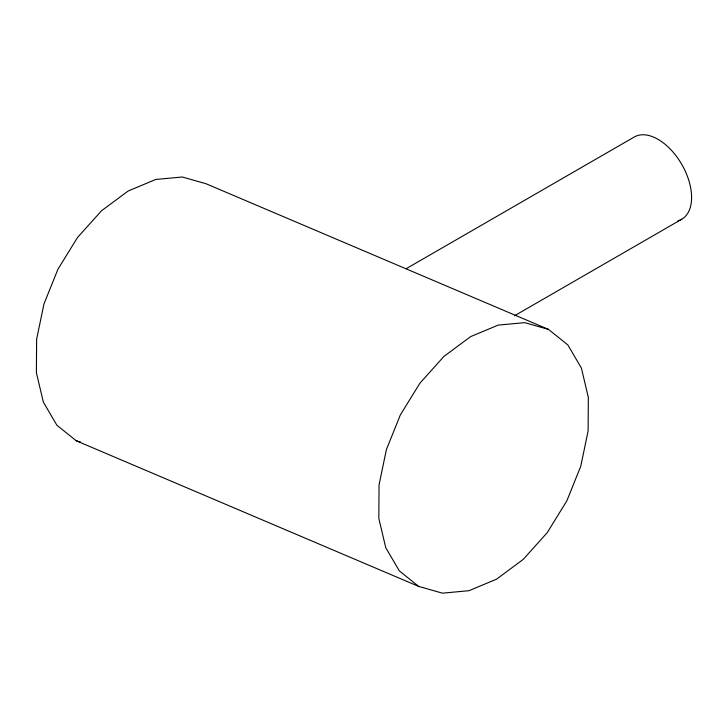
<?xml version="1.0" encoding="UTF-8"?>
<svg xmlns="http://www.w3.org/2000/svg" width="728" height="728" viewBox="0 0 728 728"><rect width="100%" height="100%" fill="white"/><g stroke="black" fill="none" stroke-linecap="round" stroke-linejoin="round"><path stroke-width="1.09" d="M406.033 268.778L634.306 136.982A47.466 27.409 60 0 1 683.474 167.504A47.466 27.409 60 0 1 677.968 220.784M514.496 315.77L681.772 219.201M548.512 329.402L524.761 322.641L498.198 325.107L470.643 336.609L443.971 356.392L420.001 383.083L400.364 414.878L386.395 449.604L379.051 484.894L378.824 518.345L385.749 547.674L399.335 570.889L418.664 586.404L442.415 593.165L468.969 590.699L496.523 579.188L523.195 559.413L547.174 532.723L566.812 500.928L580.78 466.202L588.124 430.912L588.342 397.461L581.426 368.131L567.84 344.917L548.512 329.402L206.079 183.756L182.328 176.995L155.774 179.461L128.219 190.973L101.547 210.747L77.568 237.437L57.931 269.233L43.962 303.958L36.618 339.248L36.4 372.7L43.316 402.029L56.902 425.243L76.231 440.759L418.664 586.404M76.231 440.759L80.553 441.987"/></g></svg>
